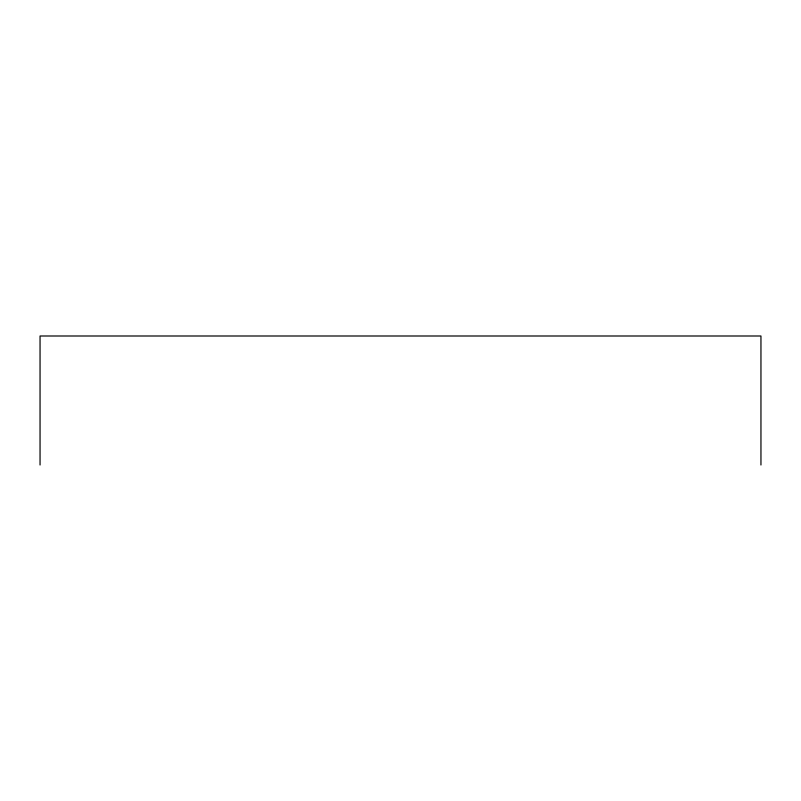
<?xml version="1.0" encoding="UTF-8"?>
<svg xmlns="http://www.w3.org/2000/svg" width="801" height="801" viewBox="0 0 801 801"><rect width="100%" height="100%" fill="white"/><g stroke="black" fill="none" stroke-linecap="round" stroke-linejoin="round"><path stroke-width="1.2" d="M760.95 465.001L760.95 335.999L40.05 335.999L40.05 465.001"/></g></svg>
